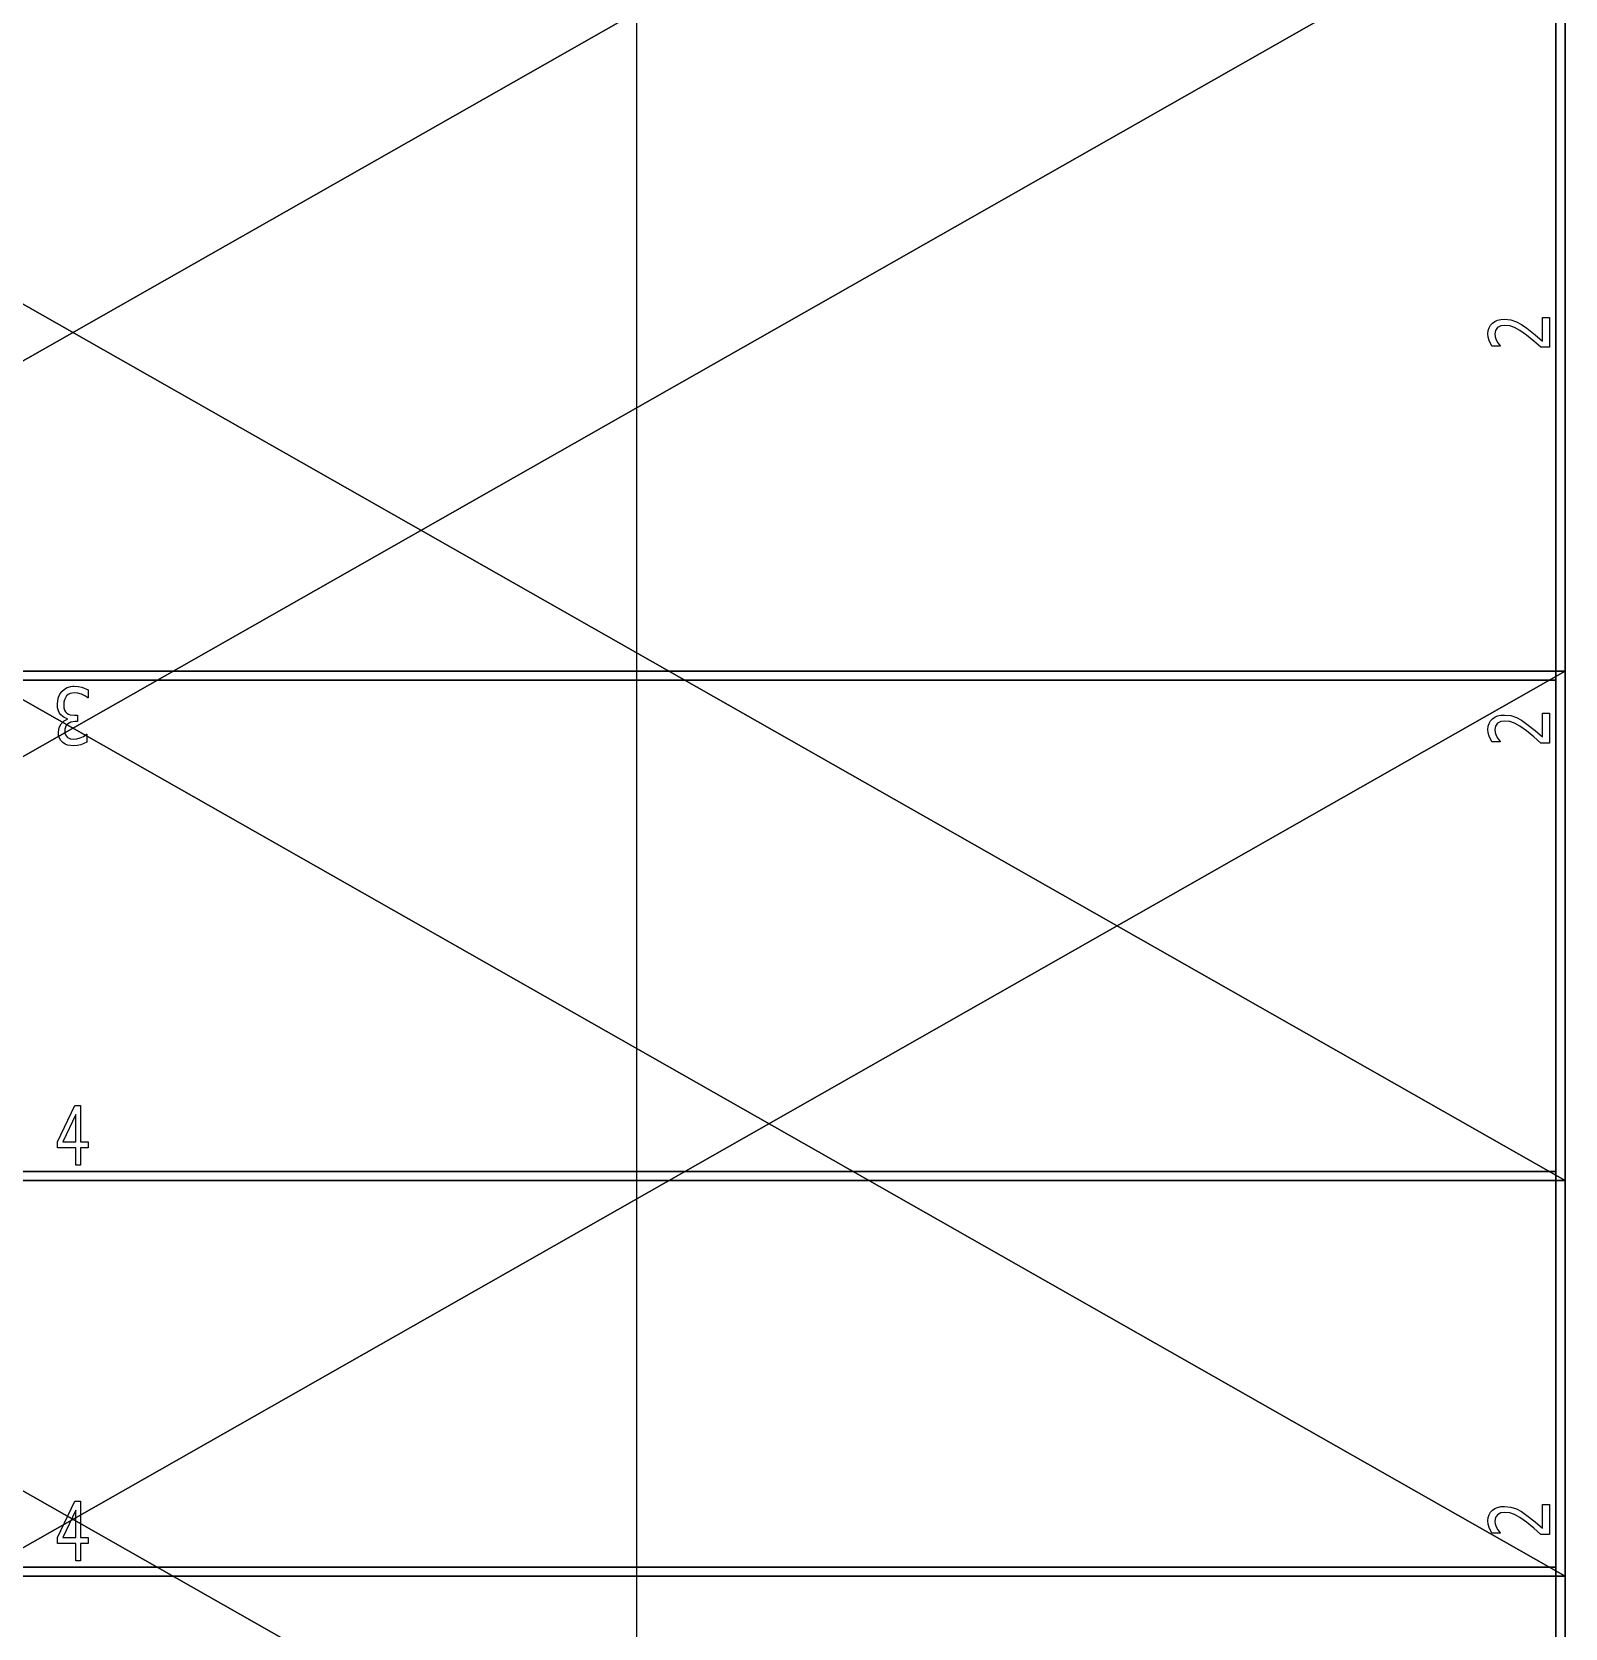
# Model space of a CAD drawing. Extents: x -93 to 34039, y -1114 to 8560.
# Drawn here: x 586 to 1202, y -375 to 266 of the extents above; entities that cross this region are included whole.
import ezdxf

# ---------------------------------------------------------------- set-up
doc = ezdxf.new("R2010")
doc.units = 0
doc.layers.get('0').update_dxf_attribs({"color": 13, "linetype": 'CONTINUOUS'})
for name, color, linetype in [('_____18________1____', 32, 'CONTINUOUS'), ('_____18________1_____', 134, 'CONTINUOUS'), ('_SYSTEM__CT_MODE', 252, 'CONTINUOUS'), ('_SYSTEM__RG_COLOR', 36, 'CONTINUOUS')]:
    doc.layers.add(name, color=color, linetype=linetype)

# ---------------------------------------------------------------- blocks, each defined once
blk = doc.blocks.new('TELO_95')
for p, q in [((0, 970), (0, 0)), ((568, 970), (0, 970)), ((0, 970), (0, 970, 18)), ((568, 970, 18), (0, 970, 18)), ((0, 970, 18), (0, 0, 18)), ((568, 970), (568, 970, 18)), ((568, 0), (568, 970)), ((568, 0, 18), (568, 970, 18))]:
    blk.add_line(p, q)
mesh = blk.add_polyface()
corners = [(568, 970), (0, 0), (0, 970), (568, 0)]
mesh.append_faces([[corners[k] for k in face] for face in [(0, 1, 2), (1, 0, 3)]], dxfattribs={"vtx0": -1})
mesh = blk.add_polyface()
corners = [(568, 0, 18), (0, 970, 18), (0, 0, 18), (568, 970, 18)]
mesh.append_faces([[corners[k] for k in face] for face in [(0, 1, 2), (1, 0, 3)]], dxfattribs={"vtx0": -1})
blk = doc.blocks.new('MARKWR_KROMKI')
at = {"color": 250}
for p, q in [((0, 500, 16), (0, 500)), ((700, 500, 16), (700, 500)), ((608, 344.5, 16), (92, 344.5, 16)), ((608, 344.5), (92, 344.5))]:
    blk.add_line(p, q, dxfattribs=at)
blk = doc.blocks.new('4_V_3')
at = {"color": 250}
for p, q in [((-12.31, 2.61), (-12.31, 5.15)), ((-12.31, 5.15), (-10.37, 5.15)), ((-10.37, 5.15), (-10.37, 2.61)), ((-23.85, 2.61), (-12.31, 2.61)), ((-23.85, 0.71), (-23.85, 2.61)), ((-12.31, -5.15), (-23.85, 0.71)), ((-12.31, 1.03, 0), (-21.03, 1.05, 0)), ((-21.03, 1.05, 0), (-12.31, -3.29, -0.01)), ((-12.31, -3.29, -0.01), (-12.31, 1.03, 0)), ((-10.37, 2.61), (-4.84, 2.61)), ((-4.84, 1.05), (-10.37, 1.05)), ((-10.37, 1.05), (-10.37, -5.15)), ((-4.84, 2.61), (-4.84, 1.05)), ((-10.37, -5.15), (-12.31, -5.15))]:
    blk.add_line(p, q, dxfattribs=at)
blk = doc.blocks.new('__________1')
at = {"color": 250}
for p, q in [((6.12, 5.15), (8.78, 5.15)), ((8.78, 5.15), (8.78, 4.99)), ((14.57, 1.54), (16.69, 1.54)), ((20.85, 4.59), (20.85, 4.7)), ((20.85, 4.7), (23.52, 4.7)), ((8.18, -2.05), (8.77, -2.47)), ((8.77, -2.47), (9.42, -2.77)), ((12.83, -2.74), (13.43, -2.42)), ((13.43, -2.42), (13.88, -2)), ((13.88, -2), (14.21, -1.48)), ((15.89, -1.74), (15.71, -1.74)), ((17.95, -2.16), (18.5, -2.45)), ((18.5, -2.45), (19.14, -2.63)), ((19.14, -2.63), (19.87, -2.69)), ((19.87, -2.69), (20.52, -2.63))]:
    blk.add_line(p, q, dxfattribs=at)
for points in [[(4.96, 0, 0), (4.91, 0.52, 0), (5.01, 1.81, 0), (5.29, 3.08, 0), (6.12, 5.15, 0)], [(15.71, -1.74, 0), (15.28, -2.89, 0), (14.47, -3.99, 0), (13.85, -4.45, 0), (13.09, -4.82, 0), (12.14, -5.07, 0), (10.94, -5.15, 0), (9.69, -5.05, 0), (8.55, -4.76, 0), (7.54, -4.29, 0), (6.66, -3.67, 0), (5.89, -2.81, 0), (5.34, -1.82, 0), (5.02, -0.7, 0), (4.96, 0, 0)], [(8.78, 4.99, 0), (8.13, 4.02, 0), (7.6, 2.89, 0), (7.24, 1.71, 0), (7.12, 0.56, 0), (7.39, -0.84, 0), (7.72, -1.52, 0), (8.18, -2.05, 0)], [(14.21, -1.48, 0), (14.42, -0.86, 0), (14.57, 0.59, 0), (14.57, 1.54, 0)], [(23.52, 4.7, 0), (24.35, 2.71, 0), (24.63, 1.48, 0), (24.72, 0.3, 0), (24.47, -1.72, 0), (24.14, -2.54, 0), (23.65, -3.29, 0), (22.97, -3.95, 0), (22.17, -4.43, 0), (21.23, -4.72, 0), (20.14, -4.82, 0), (18.66, -4.59, 0), (17.37, -3.9, 0), (16.41, -2.9, 0), (15.89, -1.74, 0)], [(16.69, 1.54, 0), (16.69, 0.8, 0), (16.89, -0.63, 0), (17.5, -1.74, 0), (17.95, -2.16, 0)], [(20.52, -2.63, 0), (21.08, -2.45, 0), (21.93, -1.78, 0), (22.39, -0.81, 0), (22.51, 0.35, 0), (22.41, 1.38, 0), (22.08, 2.47, 0), (21.56, 3.56, 0), (20.85, 4.59, 0)], [(9.42, -2.77, 0), (10.19, -2.95, 0), (11.13, -3.01, 0), (12.07, -2.94, 0), (12.83, -2.74, 0)]]:
    blk.add_polyline3d(points, dxfattribs=at)
blk = doc.blocks.new('2_V_1')
at = {"color": 250}
for p, q in [((-5.15, -6.99), (-5.15, -4.85)), ((-5.15, -4.85), (5.15, -4.85)), ((5.15, -4.85), (5.15, -7.47)), ((3.03, -6.99), (-5.15, -6.99)), ((4.67, -20.12), (4.77, -20.12)), ((4.77, -20.12), (4.77, -22.76))]:
    blk.add_line(p, q, dxfattribs=at)
for points in [[(4.77, -22.76, 0), (2.83, -23.56, 0), (1.64, -23.84, 0), (0.49, -23.93, 0), (-0.62, -23.84, 0), (-1.6, -23.58, 0), (-2.45, -23.15, 0), (-3.18, -22.54, 0), (-3.76, -21.78, 0), (-4.17, -20.91, 0), (-4.42, -19.91, 0), (-4.5, -18.78, 0), (-4.28, -16.79, 0), (-3.64, -15.04, 0), (-2.7, -13.51, 0), (-1.4, -11.84, 0), (0.86, -9.28, 0), (3.03, -6.99, 0)], [(5.15, -7.47, 0), (3, -9.73, 0), (0.99, -11.98, 0), (-0.66, -14.07, 0), (-1.7, -15.69, 0), (-2.24, -17.12, 0), (-2.42, -18.65, 0), (-2.22, -19.95, 0), (-1.64, -20.93, 0), (-0.7, -21.55, 0), (0.54, -21.76, 0), (1.51, -21.66, 0), (2.55, -21.35, 0), (3.62, -20.85, 0), (4.67, -20.12, 0)]]:
    blk.add_polyline3d(points, dxfattribs=at)
blk = doc.blocks.new('M_K_RIGHT')
for p, q in [((0, 515, -5), (0, 515, 5)), ((0, 515, 5), (0, 0, 5)), ((0, 0, -5), (0, 515, -5)), ((0, 0, 5), (0, 0, -5))]:
    blk.add_line(p, q)
mesh = blk.add_polyface()
corners = [(0, 515, -5), (0, 0, 5), (0, 0, -5), (0, 515, 5)]
mesh.append_faces([[corners[k] for k in face] for face in [(0, 1, 2), (1, 0, 3)]], dxfattribs={"vtx0": -1})
blk = doc.blocks.new('M_K_BACK')
for p, q in [((0, 0, 5), (749, 0, 5)), ((749, 0, -5), (0, 0, -5)), ((0, 0, -5), (0, 0, 5)), ((749, 0, 5), (749, 0, -5))]:
    blk.add_line(p, q)
mesh = blk.add_polyface()
corners = [(0, 0, 5), (749, 0, -5), (0, 0, -5), (749, 0, 5)]
mesh.append_faces([[corners[k] for k in face] for face in [(0, 1, 2), (1, 0, 3)]], dxfattribs={"vtx0": -1})
blk = doc.blocks.new('M_K_LEFT')
for p, q in [((0, 515, -5), (0, 515, 5)), ((0, 515, 5), (0, 0, 5)), ((0, 0, -5), (0, 515, -5)), ((0, 0, 5), (0, 0, -5))]:
    blk.add_line(p, q)
mesh = blk.add_polyface()
corners = [(0, 515, 5), (0, 0, -5), (0, 0, 5), (0, 515, -5)]
mesh.append_faces([[corners[k] for k in face] for face in [(0, 1, 2), (1, 0, 3)]], dxfattribs={"vtx0": -1})
blk = doc.blocks.new('KR_L')
at = {"color": 250}
for p, q in [((0, 500), (0, 0)), ((0, 0, 16), (0, 500, 16)), ((0, 500, 16), (0, 500)), ((0, 0), (0, 0, 16))]:
    blk.add_line(p, q, dxfattribs=at)
mesh = blk.add_polyface()
corners = [(0, 500, 16), (0, 0), (0, 0, 16), (0, 500)]
mesh.append_faces([[corners[k] for k in face] for face in [(0, 1, 2), (1, 0, 3)]], dxfattribs={"vtx0": -1})
blk = doc.blocks.new('KR_Z')
at = {"color": 250}
for p, q in [((0, 0, 16), (0, 0)), ((0, 0), (700, 0)), ((700, 0, 16), (0, 0, 16)), ((700, 0), (700, 0, 16))]:
    blk.add_line(p, q, dxfattribs=at)
mesh = blk.add_polyface()
corners = [(0, 0, 16), (700, 0), (0, 0), (700, 0, 16)]
mesh.append_faces([[corners[k] for k in face] for face in [(0, 1, 2), (1, 0, 3)]], dxfattribs={"vtx0": -1})
blk = doc.blocks.new('KR_P')
at = {"color": 250}
for p, q in [((0, 500), (0, 500, 16)), ((0, 0), (0, 500)), ((0, 500, 16), (0, 0, 16)), ((0, 0, 16), (0, 0))]:
    blk.add_line(p, q, dxfattribs=at)
mesh = blk.add_polyface()
corners = [(0, 500), (0, 0, 16), (0, 0), (0, 500, 16)]
mesh.append_faces([[corners[k] for k in face] for face in [(0, 1, 2), (1, 0, 3)]], dxfattribs={"vtx0": -1})
blk = doc.blocks.new('KR_35')
at = {"yscale": 1.94, "zscale": 1.125}
for name, p in [('KR_L', (0, 0)), ('KR_P', (568, 0))]:
    blk.add_blockref(name, p, dxfattribs=at)
at = {"xscale": 0.8114285714285715, "zscale": 1.125}
blk.add_blockref('KR_Z', (0, 970), dxfattribs=at)
blk = doc.blocks.new('LL')
at = {"color": 250}
for p, q in [((0, 300), (0, 300, 8)), ((0, 300, 16), (0, 0, 16)), ((0, 300, 8), (0, 0, 8)), ((0, 300, 8), (0, 300, 16)), ((0, 300), (0, 0)), ((0, 0, 16), (0, 0, 8)), ((0, 0, 8), (0, 0))]:
    blk.add_line(p, q, dxfattribs=at)
blk = doc.blocks.new('ZZ')
at = {"color": 250}
for p, q in [((0, 0), (0, 0, 8)), ((0, 0, 16), (600, 0, 16)), ((0, 0, 8), (0, 0, 16)), ((0, 0), (600, 0)), ((600, 0, 16), (600, 0, 8)), ((600, 0, 8), (600, 0)), ((0, 0, 8), (600, 0, 8))]:
    blk.add_line(p, q, dxfattribs=at)
blk = doc.blocks.new('RAM_PANEL_95')
at = {"color": 250}
for p, q in [((0, 970), (0, 0)), ((568, 970), (0, 970)), ((0, 970), (0, 970, 18)), ((568, 970, 18), (0, 970, 18)), ((0, 970, 18), (0, 0, 18)), ((568, 0), (568, 970)), ((568, 970), (568, 970, 18)), ((568, 0, 18), (568, 970, 18))]:
    blk.add_line(p, q, dxfattribs=at)
for name in ['TELO_95', 'KR_35']:
    blk.add_blockref(name, (0, 0))
at = {"layer": '_SYSTEM__CT_MODE'}
for name, p, xscale, yscale, zscale in [('MARKWR_KROMKI', (0, 0), 0.8114285714285707, 1.939999999999999, 1.124999999999998), ('4_V_3', (568, 485, 18), 1.051712558764275, 0.9714640198511851, 0.1636749015259871)]:
    blk.add_blockref(name, p, dxfattribs=dict(at, xscale=xscale, yscale=yscale, zscale=zscale))
at = {"layer": '_SYSTEM__CT_MODE', "yscale": 3.233333333333332, "zscale": 1.125}
blk.add_blockref('LL', (0, 0), dxfattribs=at)
at = {"layer": '_SYSTEM__CT_MODE', "xscale": 0.9466666666666663, "zscale": 1.125}
blk.add_blockref('ZZ', (0, 970), dxfattribs=at)
at = {"layer": '_SYSTEM__CT_MODE'}
for name, p, xscale, yscale in [('2_V_1', (284, 970, 18), 0.9714640198511383, 1.048192771084347), ('__________1', (0, 485, 18), 1.009671179883954, 0.9714640198511127)]:
    blk.add_blockref(name, p, dxfattribs=dict(at, xscale=xscale, yscale=yscale))
at = {"layer": '_SYSTEM__RG_COLOR', "color": 1, "xscale": 0.7503337783711621, "zscale": 1.199999999999999}
blk.add_blockref('M_K_BACK', (3, 967, 9), dxfattribs=at)
at = {"layer": '_SYSTEM__RG_COLOR', "color": 1, "yscale": 1.871844660194175, "zscale": 1.2}
blk.add_blockref('M_K_LEFT', (3, 3, 9), dxfattribs=at)
at = {"layer": '_SYSTEM__RG_COLOR', "yscale": 1.871844660194175, "zscale": 1.2}
blk.add_blockref('M_K_RIGHT', (565, 3, 9), dxfattribs=at)
blk = doc.blocks.new('PANEL_G_34')
blk.add_blockref('RAM_PANEL_95', (0, 0))
blk = doc.blocks.new('RAM_PANEL_27')
at = {"layer": '_SYSTEM__RG_COLOR', "color": 1, "xscale": 1.2, "yscale": 1.236363636363636}
blk.add_blockref('PANEL_G_34', (9, 3, 3), dxfattribs=at)
blk = doc.blocks.new('PANEL_V_25')
blk.add_blockref('RAM_PANEL_27', (0, 0))
blk = doc.blocks.new('RAM_PANEL_28')
at = {"layer": '_SYSTEM__RG_COLOR', "xscale": 1.2, "yscale": 1.236363636363636}
blk.add_blockref('PANEL_G_34', (9, 3, 3), dxfattribs=at)
blk = doc.blocks.new('PANEL_V_26')
blk.add_blockref('RAM_PANEL_28', (0, 0))
blk = doc.blocks.new('RAM_PANEL_35')
at = {"layer": '_SYSTEM__RG_COLOR', "xscale": 1.2, "yscale": 1.236363636363636}
blk.add_blockref('PANEL_G_34', (9, 3, 3), dxfattribs=at)
blk = doc.blocks.new('PANEL_V_29')
blk.add_blockref('RAM_PANEL_35', (0, 0))
blk = doc.blocks.new('RAM_PANEL_34')
at = {"layer": '_SYSTEM__RG_COLOR', "color": 1, "xscale": 1.2, "yscale": 1.236363636363636}
blk.add_blockref('PANEL_G_34', (9, 3, 3), dxfattribs=at)
blk = doc.blocks.new('PANEL_V_28')
blk.add_blockref('RAM_PANEL_34', (0, 0))

msp = doc.modelspace()

# ---------------------------------------------------------------- block references
at = {"layer": '_____18________1____', "rotation": 270.0000000000001}
for name, p in [('PANEL_V_26', (0, 336.1, 128)), ('PANEL_V_25', (0, 18.1))]:
    msp.add_blockref(name, p, dxfattribs=at)
at = {"layer": '_____18________1_____', "rotation": 270.0000000000001}
for name, p in [('PANEL_V_29', (0, 495.1, 2118)), ('PANEL_V_28', (0, 18.1, 2100))]:
    msp.add_blockref(name, p, dxfattribs=at)

doc.saveas('drawing.dxf')
